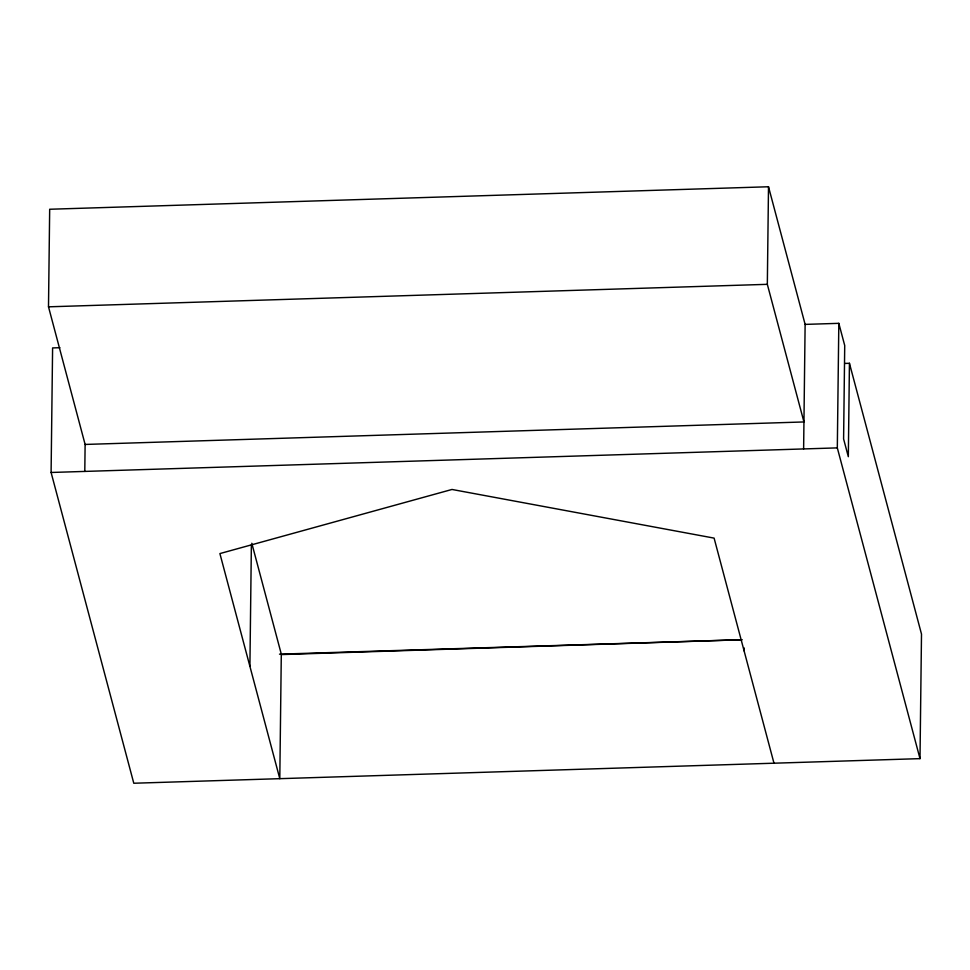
<?xml version="1.0" encoding="UTF-8"?>
<svg xmlns="http://www.w3.org/2000/svg" width="970" height="970" viewBox="0 0 970 970"><rect width="100%" height="100%" fill="white"/><g stroke="black" fill="none" stroke-linecap="round" stroke-linejoin="round"><path stroke-width="1.45" d="M84.79 471.42L85.117 444.442L48.5 306.823L49.676 209.253L768.507 186.761L805.124 324.392L803.621 448.94M844.906 363.435L849.441 363.289L921.5 634.089L919.996 758.637L133.787 783.239L51.095 472.475L52.598 347.927L59.922 347.696M249.908 666.354L251.375 544.813M281.3 654.12L279.796 778.668L219.899 553.579L451.996 489.462L714.102 538.12L773.987 763.208M744.111 650.894L744.135 647.899M85.117 444.442L803.948 421.95L767.331 284.331L768.507 186.761M919.996 758.637L837.316 447.885L838.82 323.337L805.124 324.392M849.441 363.289L848.326 456.7L843.597 438.949L844.724 345.526L838.82 323.337M48.5 306.823L767.331 284.331M51.095 472.475L837.316 447.885M279.505 654.168L741.322 639.727M742.244 639.727L281.421 654.58L251.8 543.261"/></g></svg>
